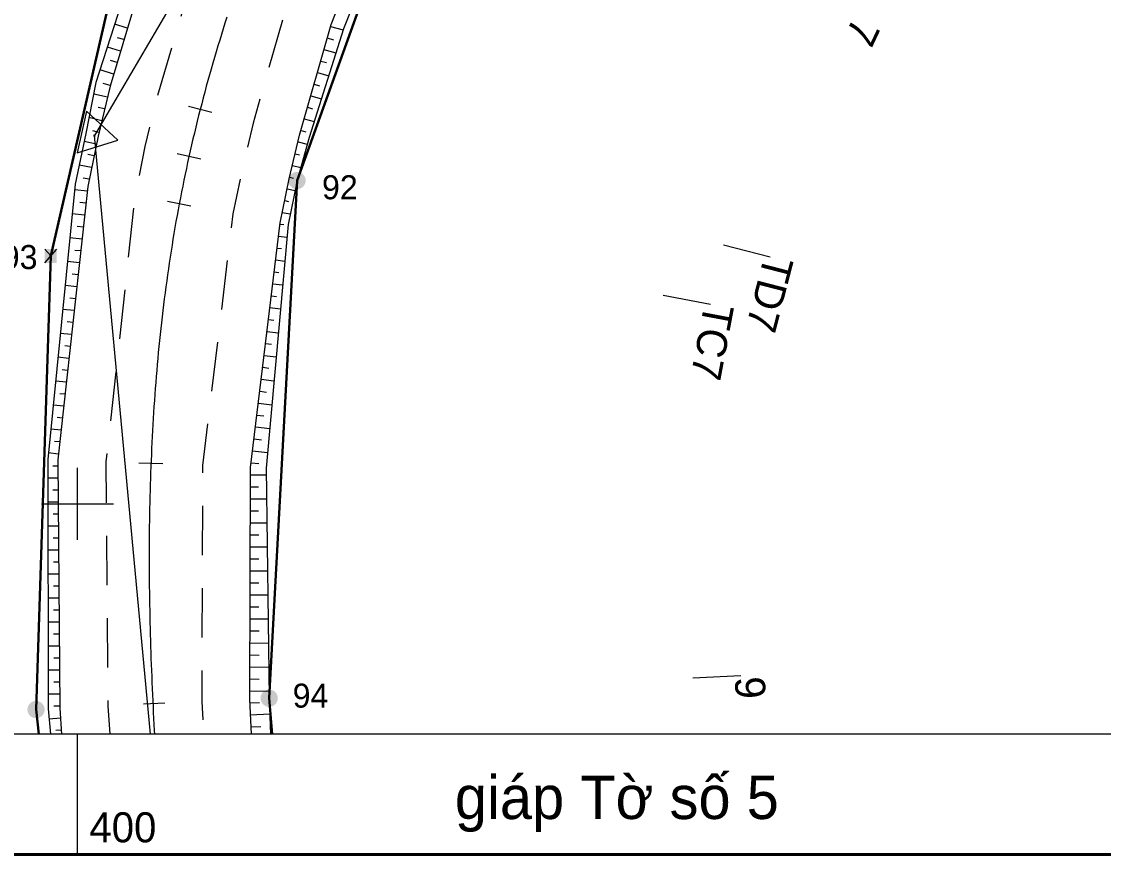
# Model space of a CAD drawing. Header units: metres. Extents: x 535260 to 535657, y 1837171 to 1837447.
# Drawn here: x 535395.4 to 535485.4, y 1837170.8 to 1837240.1 of the extents above; entities that cross this region are included whole.
import ezdxf
from ezdxf.enums import TextEntityAlignment as Align

# ---------------------------------------------------------------- set-up
doc = ezdxf.new("R2010")
doc.units = ezdxf.units.M
doc.header["$MEASUREMENT"] = 0
doc.linetypes.add('DGN Style 2', pattern=[6.8512, 4.11072, -2.74048])
doc.layers.get('0').update_dxf_attribs({"color": 1})
for name, color, linetype, lineweight in [('Level 2', 1, 'Continuous', 0), ('Level 3', 1, 'Continuous', 0), ('Level 4', 1, 'Continuous', 0), ('Level 5', 1, 'Continuous', 0), ('Level 62', 1, 'Continuous', 0), ('Level 63', 1, 'Continuous', 0), ('Level 8', 1, 'Continuous', 0), ('Level 9', 1, 'Continuous', 0)]:
    doc.layers.add(name, color=color, linetype=linetype, lineweight=lineweight)
doc.styles.add('Style-CHAR_FAST_FONT', font='CHAR_FAST_FONT.shx')
doc.styles.add('Style-STANDARD', font='STANDARD.shx')

# ---------------------------------------------------------------- blocks, each defined once
blk = doc.blocks.new('BLOCK_')
at = {"color": 0, "linetype": 'ByBlock', "lineweight": 0}
blk.add_point((0, 0), dxfattribs=at)
blk = doc.blocks.new('KH_DIN')
at = {"color": 0, "linetype": 'Continuous', "lineweight": 0, "flags": 128}
blk.add_lwpolyline([(1.08, -1.83), (1.09, 1.71), (-1.99, -0.04)], close=True, dxfattribs=at)
blk.add_lwpolyline([(-0.05, 0, 1), (0.05, 0, 1)], format="xyb", close=True, dxfattribs=at)
at = {"color": 0, "linetype": 'Continuous', "lineweight": 0}
blk.add_blockref('BLOCK_', (0, 0), dxfattribs=at)
at = {"color": 0, "linetype": 'Continuous', "lineweight": 0, "style": 'Style-STANDARD', "flags": 1}
blk.add_attdef('xdata0', text='', height=1, rotation=231.05797, dxfattribs=at).set_placement((0, 0), align=Align.TOP_LEFT)
blk.add_attdef('xdata0', text='', height=1, rotation=231.05797, dxfattribs=at).set_placement((0, 0), align=Align.TOP_LEFT)
blk = doc.blocks.new('*U41')
at = {"layer": 'Level 5', "color": 7, "linetype": 'Continuous', "lineweight": 0}
for p, q in [((-0.57, 0.51), (0.57, -0.5)), ((0, 0.01), (0.57, 0.51))]:
    blk.add_line(p, q, dxfattribs=at)
at = {"layer": 'Level 5', "color": 7, "linetype": 'Continuous', "lineweight": 0, "extrusion": (0, 0, -1)}
blk.add_solid([(0.57, 0.51), (-0.57, 0.51), (0.57, -0.5), (-0.57, -0.5)], dxfattribs=at)

msp = doc.modelspace()

# ---------------------------------------------------------------- hatches: boundary and pattern name
at = {"layer": 'Level 4', "linetype": 'Continuous', "lineweight": 0}
h = msp.add_hatch(color=7, dxfattribs=at)
edge = h.paths.add_edge_path()
edge.add_arc((535418.29, 1837226.9), 0.719, 270, 630)
h = msp.add_hatch(color=7, dxfattribs=at)
edge = h.paths.add_edge_path()
edge.add_arc((535415.97, 1837183.82), 0.719, 270, 630)
h = msp.add_hatch(color=7, dxfattribs=at)
edge = h.paths.add_edge_path()
edge.add_arc((535396.56, 1837182.87), 0.719, 270, 630)

# ---------------------------------------------------------------- linework, layer by layer
at = {"layer": 'Level 2', "color": 7, "linetype": 'Continuous', "lineweight": 0}
for p, q in [((535404.16, 1837239.59), (535403.11, 1837239.91)), ((535421.08, 1837239.73), (535422.13, 1837239.43)), ((535403.88, 1837238.63), (535403.34, 1837238.79)), ((535420.81, 1837238.77), (535421.32, 1837238.62)), ((535403.59, 1837237.68), (535402.5, 1837238)), ((535420.53, 1837237.81), (535421.53, 1837237.52)), ((535403.31, 1837236.72), (535402.75, 1837236.88)), ((535420.26, 1837236.84), (535420.74, 1837236.71)), ((535403.02, 1837235.76), (535401.89, 1837236.1)), ((535419.99, 1837235.88), (535420.93, 1837235.61)), ((535402.74, 1837234.8), (535402.16, 1837234.97)), ((535419.71, 1837234.92), (535420.17, 1837234.79)), ((535402.5, 1837233.83), (535401.36, 1837234.1)), ((535419.44, 1837233.96), (535420.32, 1837233.71)), ((535402.27, 1837232.86), (535401.72, 1837232.99)), ((535411.19, 1837232.56), (535409.26, 1837233.06)), ((535419.16, 1837233), (535419.59, 1837232.87)), ((535402.03, 1837231.88), (535400.96, 1837232.14)), ((535418.89, 1837232.04), (535419.72, 1837231.8)), ((535401.8, 1837230.91), (535401.28, 1837231.04)), ((535418.62, 1837231.07), (535419.02, 1837230.96)), ((535401.59, 1837229.93), (535400.56, 1837230.15)), ((535418.37, 1837230.11), (535419.14, 1837229.92)), ((535401.39, 1837228.96), (535400.87, 1837229.06)), ((535410.27, 1837228.68), (535408.31, 1837229.12)), ((535418.13, 1837229.13), (535418.5, 1837229.04)), ((535401.19, 1837227.98), (535400.16, 1837228.19)), ((535417.9, 1837228.16), (535418.6, 1837227.99)), ((535400.99, 1837227), (535400.47, 1837227.1)), ((535417.67, 1837227.19), (535418, 1837227.11)), ((535400.82, 1837226.01), (535399.78, 1837226.12)), ((535417.46, 1837226.21), (535418.12, 1837226.07)), ((535400.71, 1837225.02), (535400.2, 1837225.07)), ((535409.46, 1837224.78), (535407.5, 1837225.15)), ((535417.26, 1837225.23), (535417.59, 1837225.16)), ((535400.6, 1837224.02), (535399.58, 1837224.13)), ((535417.06, 1837224.25), (535417.71, 1837224.12)), ((535400.5, 1837223.03), (535399.99, 1837223.08)), ((535416.87, 1837223.27), (535417.2, 1837223.23)), ((535400.39, 1837222.03), (535399.38, 1837222.14)), ((535416.75, 1837222.28), (535417.44, 1837222.19)), ((535416.63, 1837221.28), (535416.99, 1837221.24)), ((535453.79, 1837221.56), (535457.67, 1837220.56)), ((535400.28, 1837221.04), (535399.78, 1837221.09)), ((535416.51, 1837220.29), (535417.26, 1837220.2)), ((535400.17, 1837220.05), (535399.18, 1837220.15)), ((535400.06, 1837219.05), (535399.57, 1837219.11)), ((535416.39, 1837219.3), (535416.78, 1837219.25)), ((535399.95, 1837218.06), (535398.98, 1837218.16)), ((535416.27, 1837218.31), (535417.08, 1837218.21)), ((535399.85, 1837217.06), (535399.36, 1837217.12)), ((535416.15, 1837217.31), (535416.57, 1837217.26)), ((535448.77, 1837217.36), (535452.7, 1837216.62)), ((535399.74, 1837216.07), (535398.78, 1837216.17)), ((535416.03, 1837216.32), (535416.91, 1837216.21)), ((535399.63, 1837215.08), (535399.16, 1837215.13)), ((535415.91, 1837215.33), (535416.36, 1837215.27)), ((535399.52, 1837214.08), (535398.58, 1837214.18)), ((535415.79, 1837214.33), (535416.73, 1837214.22)), ((535399.41, 1837213.09), (535398.95, 1837213.14)), ((535415.67, 1837213.34), (535416.15, 1837213.28)), ((535399.3, 1837212.09), (535398.38, 1837212.19)), ((535415.55, 1837212.35), (535416.55, 1837212.23)), ((535415.43, 1837211.36), (535415.94, 1837211.29)), ((535399.19, 1837211.1), (535398.74, 1837211.15)), ((535399.09, 1837210.11), (535398.18, 1837210.2)), ((535415.31, 1837210.36), (535416.37, 1837210.23)), ((535398.98, 1837209.11), (535398.53, 1837209.16)), ((535415.19, 1837209.37), (535415.74, 1837209.3)), ((535398.87, 1837208.12), (535397.98, 1837208.21)), ((535415.07, 1837208.38), (535416.19, 1837208.24)), ((535398.76, 1837207.12), (535398.32, 1837207.17)), ((535414.95, 1837207.38), (535415.53, 1837207.31)), ((535398.65, 1837206.13), (535397.78, 1837206.22)), ((535414.83, 1837206.39), (535416.02, 1837206.25)), ((535398.54, 1837205.14), (535398.11, 1837205.18)), ((535414.71, 1837205.4), (535415.32, 1837205.33)), ((535398.43, 1837204.14), (535397.58, 1837204.23)), ((535414.59, 1837204.41), (535415.84, 1837204.26)), ((535407.12, 1837203.31), (535405.13, 1837203.39)), ((535414.47, 1837203.41), (535415.11, 1837203.34)), ((535398.39, 1837203.14), (535397.96, 1837203.14)), ((535414.42, 1837202.42), (535415.73, 1837202.41)), ((535398.39, 1837202.14), (535397.53, 1837202.14)), ((535414.41, 1837201.42), (535415.08, 1837201.41)), ((535398.4, 1837201.14), (535397.97, 1837201.14)), ((535398.41, 1837200.14), (535397.54, 1837200.14)), ((535414.41, 1837200.42), (535415.76, 1837200.41)), ((535398.42, 1837199.14), (535397.98, 1837199.14)), ((535414.41, 1837199.42), (535415.09, 1837199.41)), ((535398.42, 1837198.14), (535397.54, 1837198.14)), ((535414.4, 1837198.42), (535415.78, 1837198.41)), ((535398.43, 1837197.14), (535397.99, 1837197.14)), ((535414.4, 1837197.42), (535415.1, 1837197.41)), ((535398.44, 1837196.14), (535397.54, 1837196.14)), ((535414.4, 1837196.42), (535415.81, 1837196.41)), ((535398.45, 1837195.14), (535398, 1837195.14)), ((535414.39, 1837195.42), (535415.11, 1837195.41)), ((535414.39, 1837194.42), (535415.83, 1837194.41)), ((535398.46, 1837194.14), (535397.54, 1837194.14)), ((535414.38, 1837193.42), (535415.11, 1837193.41)), ((535398.46, 1837193.14), (535398, 1837193.14)), ((535414.38, 1837192.42), (535415.86, 1837192.41)), ((535398.47, 1837192.14), (535397.55, 1837192.14)), ((535398.48, 1837191.14), (535398.01, 1837191.14)), ((535414.38, 1837191.42), (535415.12, 1837191.41)), ((535398.49, 1837190.14), (535397.55, 1837190.14)), ((535414.37, 1837190.42), (535415.88, 1837190.41)), ((535398.5, 1837189.14), (535398.02, 1837189.14)), ((535414.37, 1837189.42), (535415.13, 1837189.41)), ((535398.5, 1837188.14), (535397.55, 1837188.14)), ((535414.37, 1837188.42), (535415.91, 1837188.41)), ((535398.51, 1837187.14), (535398.03, 1837187.14)), ((535414.36, 1837187.42), (535415.14, 1837187.41)), ((535398.52, 1837186.14), (535397.55, 1837186.14)), ((535414.36, 1837186.42), (535415.93, 1837186.41)), ((535414.36, 1837185.42), (535415.15, 1837185.41)), ((535451.23, 1837185.51), (535455.23, 1837185.7)), ((535398.53, 1837185.14), (535398.04, 1837185.14)), ((535414.35, 1837184.42), (535415.96, 1837184.41)), ((535398.54, 1837184.14), (535397.56, 1837184.14)), ((535407.28, 1837183.41), (535405.5, 1837183.32)), ((535414.37, 1837183.42), (535415.17, 1837183.46)), ((535398.54, 1837183.14), (535398.05, 1837183.14)), ((535414.42, 1837182.42), (535416.02, 1837182.51)), ((535398.6, 1837182.15), (535397.64, 1837182.08)), ((535398.67, 1837181.15), (535398.21, 1837181.12)), ((535414.48, 1837181.42), (535415.27, 1837181.46))]:
    msp.add_line(p, q, dxfattribs=at)
at = {"layer": 'Level 2', "color": 7, "linetype": 'Continuous', "lineweight": 0, "flags": 128}
for points in [[(535536.33, 1837437), (535535.51, 1837436.17), (535525.53, 1837430.91), (535517.13, 1837424.2), (535511.18, 1837418.67), (535509.23, 1837416.98), (535496.4, 1837403.51), (535484.14, 1837386.7), (535473.26, 1837369.42), (535466.97, 1837358.63), (535460.67, 1837347.74), (535452.93, 1837334.89), (535443.18, 1837317.42), (535432.69, 1837300.16), (535422.34, 1837283.05), (535412.51, 1837264.95), (535404.87, 1837245.39), (535401.55, 1837235.05), (535400.7, 1837230.81), (535399.83, 1837226.6), (535397.53, 1837203.69), (535397.56, 1837182.94), (535397.77, 1837180.82)], [(535537.48, 1837437), (535535.6, 1837436.01), (535526.1, 1837430.07), (535517.54, 1837423.7), (535511.4, 1837418.43), (535509.52, 1837416.67), (535496.94, 1837403.07), (535484.62, 1837386.38), (535473.76, 1837369.12), (535467.41, 1837358.37), (535461.04, 1837347.52), (535453.45, 1837334.59), (535443.32, 1837317.34), (535433.1, 1837299.92), (535423.12, 1837282.62), (535413.68, 1837264.4), (535405.8, 1837245.07), (535402.72, 1837234.75), (535401.72, 1837230.58), (535400.86, 1837226.4), (535398.38, 1837203.66), (535398.54, 1837182.99), (535398.69, 1837180.82)], [(535414.51, 1837180.82), (535414.35, 1837183.74), (535414.42, 1837203.02), (535416.88, 1837223.38), (535417.64, 1837227.05), (535418.5, 1837230.67), (535421.12, 1837239.88), (535428.11, 1837257.59), (535436.85, 1837274.96), (535446.47, 1837292.07), (535456.69, 1837309.49), (535466.82, 1837326.74), (535474.41, 1837339.68), (535480.78, 1837350.53), (535487.19, 1837361.09), (535497.81, 1837377.55), (535509.39, 1837392.86), (535520.75, 1837404.86), (535522.4, 1837406.39), (535527.78, 1837411.02), (535535.27, 1837416.59), (535543.64, 1837421.97), (535553.44, 1837427.27), (535555.62, 1837428.24)], [(535560.6, 1837418.23), (535558.36, 1837417.07), (535543.88, 1837421.55), (535535.55, 1837416.19), (535528.32, 1837410.35), (535523.03, 1837405.71), (535521.64, 1837403.92), (535510.32, 1837392.1), (535498.64, 1837376.99), (535487.98, 1837360.61), (535481.41, 1837350.16), (535474.96, 1837339.35), (535467.41, 1837326.39), (535456.92, 1837309.36), (535447.01, 1837291.75), (535437.83, 1837274.42), (535429.14, 1837257.11), (535422.16, 1837239.52), (535419.3, 1837230.47), (535418.29, 1837226.9), (535417.54, 1837223.25), (535415.72, 1837202.97), (535415.97, 1837183.82), (535416.09, 1837180.82)]]:
    msp.add_lwpolyline(points, dxfattribs=at)
at = {"layer": 'Level 3', "color": 7, "linetype": 'Continuous', "lineweight": 0}
for p in [(535439.78, 1837295.99), (535406.09, 1837180.82)]:
    msp.add_line(p, (535401.42, 1837230.64), dxfattribs=at)
at = {"layer": 'Level 3', "color": 7, "linetype": 'Continuous', "lineweight": 0, "flags": 128}
msp.add_lwpolyline([(535412.44, 1837240.49), (535412.29, 1837240.01), (535412.14, 1837239.53), (535411.99, 1837239.06), (535411.85, 1837238.58), (535411.7, 1837238.1), (535411.56, 1837237.62), (535411.42, 1837237.14), (535411.28, 1837236.66), (535411.14, 1837236.18), (535411, 1837235.7), (535410.87, 1837235.22), (535410.73, 1837234.74), (535410.6, 1837234.25), (535410.47, 1837233.77), (535410.35, 1837233.29), (535410.22, 1837232.8), (535410.222, 1837232.803, 0.016073), (535408.479, 1837224.96)], format="xyb", dxfattribs=at)
msp.add_lwpolyline([(535408.48, 1837224.96), (535408.39, 1837224.47), (535408.3, 1837223.98), (535408.21, 1837223.48), (535408.12, 1837222.99), (535408.04, 1837222.5), (535407.96, 1837222.01), (535407.88, 1837221.51), (535407.8, 1837221.02), (535407.72, 1837220.52), (535407.65, 1837220.03), (535407.58, 1837219.54), (535407.5, 1837219.04), (535407.44, 1837218.55), (535407.37, 1837218.05), (535407.3, 1837217.55), (535407.24, 1837217.06), (535407.18, 1837216.56), (535407.12, 1837216.07), (535407.06, 1837215.57), (535407, 1837215.07), (535406.95, 1837214.58), (535406.89, 1837214.08), (535406.84, 1837213.58), (535406.79, 1837213.08), (535406.74, 1837212.59), (535406.69, 1837212.09), (535406.65, 1837211.59), (535406.61, 1837211.09), (535406.56, 1837210.59), (535406.52, 1837210.1), (535406.48, 1837209.6), (535406.45, 1837209.1), (535406.41, 1837208.6), (535406.38, 1837208.1), (535406.34, 1837207.6), (535406.31, 1837207.1), (535406.28, 1837206.6), (535406.26, 1837206.1), (535406.23, 1837205.61), (535406.2, 1837205.11), (535406.18, 1837204.61), (535406.16, 1837204.11), (535406.14, 1837203.61), (535406.12, 1837203.11), (535406.1, 1837202.61), (535406.08, 1837202.11), (535406.06, 1837201.61), (535406.05, 1837201.11), (535406.04, 1837200.61), (535406.03, 1837200.11), (535406.01, 1837199.61), (535406.01, 1837199.11), (535406, 1837198.61), (535405.99, 1837198.11), (535405.99, 1837197.61), (535405.98, 1837197.11), (535405.98, 1837196.61), (535405.98, 1837196.11), (535405.98, 1837195.61), (535405.98, 1837195.11), (535405.98, 1837194.61), (535405.98, 1837194.11), (535405.98, 1837193.61), (535405.99, 1837193.11), (535406, 1837192.61), (535406, 1837192.11), (535406.01, 1837191.61), (535406.02, 1837191.11), (535406.03, 1837190.61), (535406.04, 1837190.11), (535406.05, 1837189.61), (535406.07, 1837189.11), (535406.08, 1837188.61), (535406.1, 1837188.11), (535406.11, 1837187.61), (535406.13, 1837187.11), (535406.15, 1837186.61), (535406.17, 1837186.11), (535406.19, 1837185.61), (535406.21, 1837185.11), (535406.23, 1837184.61), (535406.25, 1837184.11), (535406.27, 1837183.61), (535406.3, 1837183.12), (535406.32, 1837182.62), (535406.35, 1837182.12), (535406.37, 1837181.62), (535406.4, 1837181.12), (535406.42, 1837180.82)], dxfattribs=at)
at = {"layer": 'Level 5', "color": 7, "linetype": 'Continuous', "lineweight": 30}
for p, q in [((535402.42, 1837240.8), (535397.78, 1837220.62)), ((535402.42, 1837240.8), (535397.78, 1837220.62)), ((535397.78, 1837220.62), (535396.56, 1837182.87)), ((535415.97, 1837183.82), (535416.21, 1837180.82)), ((535396.56, 1837182.87), (535396.78, 1837180.82))]:
    msp.add_line(p, q, dxfattribs=at)
at = {"layer": 'Level 5', "color": 7, "linetype": 'Continuous', "lineweight": 30, "flags": 128}
msp.add_lwpolyline([(535415.97, 1837183.82), (535415.97, 1837183.82), (535418.29, 1837226.9), (535418.29, 1837226.9), (535418.29, 1837226.9), (535429.14, 1837257.11)], dxfattribs=at)
at = {"layer": 'Level 5', "color": 7, "linetype": 'Continuous', "lineweight": 30}
msp.add_point((535397.78, 1837220.62), dxfattribs=at)
at = {"layer": 'Level 62', "color": 7, "linetype": 'Continuous', "lineweight": 0, "flags": 128}
msp.add_lwpolyline([(535551.25, 1837437), (535646.62, 1837437), (535646.62, 1837180.82), (535269.91, 1837180.82), (535269.91, 1837437), (535551.25, 1837437)], dxfattribs=at)
at = {"layer": 'Level 63', "color": 7, "linetype": 'Continuous', "lineweight": 0}
for p, q in [((535400, 1837197), (535400, 1837203)), ((535397, 1837200), (535403, 1837200)), ((535400, 1837170.82), (535400, 1837180.82))]:
    msp.add_line(p, q, dxfattribs=at)
at = {"layer": 'Level 63', "color": 7, "linetype": 'Continuous', "lineweight": 40, "flags": 128}
msp.add_lwpolyline([(535259.91, 1837170.82), (535259.91, 1837447), (535656.62, 1837447), (535656.62, 1837170.82)], close=True, dxfattribs=at)
at = {"layer": 'Level 63', "color": 7, "linetype": 'Continuous', "lineweight": 13, "flags": 128}
msp.add_lwpolyline([(535269.91, 1837180.82), (535269.91, 1837437), (535646.62, 1837437), (535646.62, 1837180.82)], close=True, dxfattribs=at)
at = {"layer": 'Level 8', "color": 7, "linetype": 'DGN Style 2', "lineweight": 0, "flags": 128}
for points in [[(535546.08, 1837437), (535537.59, 1837432.54), (535528.35, 1837426.76), (535520.05, 1837420.59), (535514.1, 1837415.47), (535512.28, 1837413.77), (535500.03, 1837400.54), (535487.95, 1837384.16), (535477.2, 1837367.07), (535470.86, 1837356.35), (535464.49, 1837345.5), (535456.9, 1837332.56), (535446.77, 1837315.31), (535436.55, 1837297.89), (535426.61, 1837280.67), (535417.29, 1837262.69), (535409.59, 1837243.79), (535406.59, 1837233.75), (535405.63, 1837229.72), (535404.8, 1837225.66), (535402.38, 1837203.5), (535402.54, 1837183.18), (535402.7, 1837180.82)], [(535553.83, 1837431.82), (535551.7, 1837430.87), (535541.65, 1837425.44), (535533.02, 1837419.9), (535525.27, 1837414.13), (535519.7, 1837409.35), (535517.99, 1837407.76), (535506.29, 1837395.4), (535494.48, 1837379.78), (535483.75, 1837363.14), (535477.33, 1837352.55), (535470.96, 1837341.7), (535463.37, 1837328.77), (535453.24, 1837311.52), (535443.02, 1837294.1), (535433.36, 1837276.91), (535424.49, 1837259.3), (535417.34, 1837241.16), (535414.63, 1837231.67), (535413.73, 1837227.91), (535412.95, 1837224.12), (535410.42, 1837203.18), (535410.35, 1837183.55), (535410.5, 1837180.82)]]:
    msp.add_lwpolyline(points, dxfattribs=at)
at = {"layer": 'Level 9', "color": 7, "linetype": 'Continuous', "lineweight": 0, "flags": 128}
for points in [[(535536.33, 1837437), (535535.51, 1837436.17), (535525.53, 1837430.91), (535517.13, 1837424.2), (535511.18, 1837418.67), (535509.23, 1837416.98), (535496.4, 1837403.51), (535484.14, 1837386.7), (535473.26, 1837369.42), (535466.97, 1837358.63), (535460.67, 1837347.74), (535452.93, 1837334.89), (535443.18, 1837317.42), (535432.69, 1837300.16), (535422.34, 1837283.05), (535412.51, 1837264.95), (535404.87, 1837245.39), (535401.55, 1837235.05), (535400.7, 1837230.81), (535399.83, 1837226.6), (535397.53, 1837203.69), (535397.56, 1837182.94), (535397.77, 1837180.82)], [(535560.6, 1837418.23), (535558.36, 1837417.07), (535543.88, 1837421.55), (535535.55, 1837416.19), (535528.32, 1837410.35), (535523.03, 1837405.71), (535521.64, 1837403.92), (535510.32, 1837392.1), (535498.64, 1837376.99), (535487.98, 1837360.61), (535481.41, 1837350.16), (535474.96, 1837339.35), (535467.41, 1837326.39), (535456.92, 1837309.36), (535447.01, 1837291.75), (535437.83, 1837274.42), (535429.14, 1837257.11), (535422.16, 1837239.52), (535419.3, 1837230.47), (535418.29, 1837226.9), (535417.54, 1837223.25), (535415.72, 1837202.97), (535415.97, 1837183.82), (535416.09, 1837180.82)]]:
    msp.add_lwpolyline(points, dxfattribs=at)

# ---------------------------------------------------------------- block references
at = {"layer": 'Level 2', "color": 7, "linetype": 'Continuous', "lineweight": 0, "rotation": 167.4716050000004}
msp.add_blockref('KH_DIN', (535401.42, 1837230.64), dxfattribs=at)
at = {"layer": 'Level 5', "color": 7, "linetype": 'Continuous', "lineweight": 0, "rotation": 90}
msp.add_blockref('*U41', (535397.79, 1837220.62), dxfattribs=at)

# ---------------------------------------------------------------- texts
at = {"layer": 'Level 2', "color": 7, "linetype": 'Continuous', "lineweight": 0, "char_height": 2.5, "attachment_point": 1, "line_spacing_factor": 0.783131, "style": 'Style-CHAR_FAST_FONT'}
for s, insert, rotation in [('7\\P', (535466.897, 1837239.521), 244.76038), ('TD7\\P', (535459.64, 1837220.185), 255.5156), ('TC7\\P', (535454.678, 1837216.329), 259.31141), ('9\\P', (535457.23, 1837185.68), 272.74304)]:
    msp.add_mtext(s, dxfattribs=dict(at, insert=insert, rotation=rotation))
at = {"layer": 'Level 4', "color": 1, "linetype": 'Continuous', "lineweight": 0, "style": 'Style-CHAR_FAST_FONT'}
for s, p in [('92', (535421.854, 1837226.34)), ('93', (535395.194, 1837220.53)), ('94', (535419.414, 1837184.03))]:
    msp.add_text(s, height=2, dxfattribs=at).set_placement(p, align=Align.MIDDLE_CENTER)
at = {"layer": 'Level 63', "color": 7, "linetype": 'Continuous', "lineweight": 0, "style": 'Style-CHAR_FAST_FONT'}
msp.add_text('gi%%184p T%%234 s%%232 5', height=3.6, dxfattribs=at).set_placement((535444.916, 1837177.36), align=Align.TOP_CENTER)
msp.add_text('400', height=2.5, dxfattribs=at).set_placement((535401, 1837171.82))

doc.saveas('drawing.dxf')
